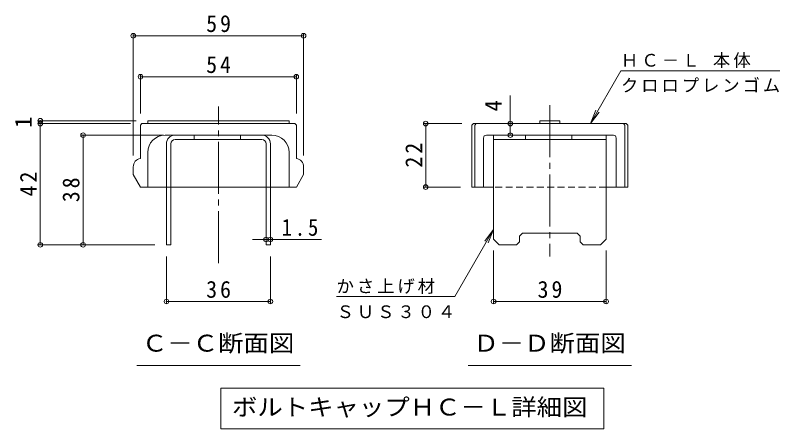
# Model space of a CAD drawing. Units: millimetres on the paper, enlarged 5 times, with parts at other scales. Extents: x -1338 to 1340, y -985 to 867.
# Drawn here: x 678 to 1340, y -838 to -479 of the extents above; entities that cross this region are included whole.
import ezdxf
from ezdxf.enums import TextEntityAlignment as Align

# ---------------------------------------------------------------- set-up
doc = ezdxf.new("R2010")
doc.units = ezdxf.units.MM
doc.header["$LTSCALE"] = 5
doc.header["$PDMODE"] = 32
doc.header["$PDSIZE"] = 4
doc.linetypes.add('CHAIN2', pattern=[12, 9, -1, 1, -1])
doc.linetypes.add('DASHED1', pattern=[1.8, 1.2, -0.6])
for name, color, linetype, lineweight in [('D-4', 7, 'Continuous', 9), ('D-5', 7, 'Continuous', 9), ('D-7', 6, 'Continuous', 5), ('D-8', 4, 'Continuous', 9)]:
    doc.layers.add(name, color=color, linetype=linetype, lineweight=lineweight)
doc.styles.add('ＭＳ ゴシック', font='')
doc.styles.get('ＭＳ ゴシック').set_extended_font_data('MS Gothic')

msp = doc.modelspace()

# ---------------------------------------------------------------- linework, layer by layer
at = {"layer": 'D-4'}
for p, q in [((779.881, -495.569), (779.881, -600.678)), ((927.381, -495.569), (927.381, -600.678)), ((779.881, -497.069), (927.381, -497.069)), ((1175.883, -573.178), (1202.336, -527.359)), ((1339.836, -527.359), (1202.336, -527.359)), ((786.131, -531.055), (786.131, -564.429)), ((786.131, -532.555), (921.131, -532.555)), ((921.131, -531.055), (921.131, -564.428)), ((1106.474, -573.178), (1106.474, -548.902)), ((1175.883, -573.178), (1180.666, -561.63)), ((1175.883, -573.178), (1183.492, -563.261)), ((697.82, -570.678), (782.38, -570.678)), ((697.82, -573.178), (777.381, -573.178)), ((699.32, -573.178), (699.32, -570.678)), ((699.32, -678.178), (699.32, -573.178)), ((1031.671, -573.178), (1064.468, -573.178)), ((1033.171, -573.178), (1033.171, -628.178)), ((1106.474, -583.178), (1106.474, -573.178)), ((734.933, -583.178), (806.13, -583.178)), ((736.433, -678.178), (736.433, -583.178)), ((1031.671, -628.178), (1063.217, -628.178)), ((1091.967, -665.053), (1058.51, -723.004)), ((1091.967, -665.053), (1084.358, -674.97)), ((1091.967, -665.053), (1087.184, -676.602)), ((894.88, -673.595), (883.116, -673.595)), ((894.88, -673.595), (898.63, -673.595)), ((898.63, -673.595), (942.901, -673.595)), ((697.82, -678.178), (798.63, -678.178)), ((808.63, -728.805), (808.63, -688.178)), ((898.63, -728.805), (898.63, -688.178)), ((1091.967, -728.805), (1091.967, -683.178)), ((1189.467, -728.805), (1189.467, -683.178)), ((898.63, -727.305), (808.63, -727.305)), ((956.01, -723.004), (1058.51, -723.004)), ((1189.467, -727.305), (1091.967, -727.305))]:
    msp.add_line(p, q, dxfattribs=at)
for p in [(779.881, -497.069), (927.381, -497.069), (786.131, -532.555), (921.131, -532.555), (699.32, -570.678), (699.32, -573.178), (1033.171, -573.178), (1106.474, -573.178), (736.433, -583.178), (1106.474, -583.178), (1033.171, -628.178), (894.88, -673.595), (898.63, -673.595), (699.32, -678.178), (736.433, -678.178), (808.63, -727.305), (898.63, -727.305), (1091.967, -727.305), (1189.467, -727.305)]:
    msp.add_point(p, dxfattribs=at)
at = {"layer": 'D-5'}
for p, q in [((782.88, -782.635), (924.38, -782.635)), ((1069.967, -782.635), (1211.467, -782.635)), ((855.732, -802.5), (855.732, -837.5)), ((855.732, -802.5), (1187.5, -802.5)), ((1187.5, -802.5), (1187.5, -837.5)), ((855.732, -837.5), (1187.5, -837.5))]:
    msp.add_line(p, q, dxfattribs=at)
at = {"layer": 'D-7', "linetype": 'CHAIN2'}
for p, q in [((853.63, -694.069), (853.63, -558.441)), ((1140.717, -557.311), (1140.717, -688.371))]:
    msp.add_line(p, q, dxfattribs=at)
at = {"layer": 'D-7'}
for p, q in [((786.131, -574.429), (787.381, -573.178)), ((786.131, -574.429), (786.131, -603.283)), ((919.881, -573.178), (787.381, -573.178)), ((792.38, -573.178), (792.38, -570.678)), ((792.38, -570.678), (914.88, -570.678)), ((914.88, -573.178), (914.88, -570.678)), ((1073.217, -574.429), (1074.468, -573.178)), ((1073.217, -574.429), (1073.217, -628.178)), ((1206.967, -573.178), (1074.468, -573.178)), ((1075.717, -574.429), (1076.968, -573.178)), ((1075.717, -574.429), (1075.717, -628.178)), ((1132.084, -570.679), (1132.084, -573.178)), ((1149.351, -570.679), (1132.084, -570.679)), ((1149.351, -570.679), (1149.351, -573.178)), ((1205.717, -574.428), (1204.467, -573.178)), ((1205.717, -574.428), (1205.717, -628.178)), ((1208.217, -574.428), (1206.967, -573.178)), ((1208.217, -574.428), (1208.217, -628.178)), ((807.381, -583.178), (899.88, -583.178)), ((1083.217, -585.679), (1083.217, -628.178)), ((1195.717, -583.178), (1085.717, -583.178)), ((1198.217, -585.679), (1198.217, -628.178)), ((792.38, -598.178), (792.38, -628.178)), ((914.881, -598.178), (914.881, -628.178)), ((779.881, -610.678), (779.881, -617.353)), ((927.38, -610.678), (927.38, -617.353)), ((786.131, -628.178), (779.881, -617.353)), ((921.131, -628.178), (927.38, -617.353)), ((786.131, -628.178), (808.63, -628.178)), ((812.38, -628.178), (894.88, -628.178)), ((898.63, -628.178), (921.131, -628.178)), ((1091.967, -628.178), (1073.217, -628.178)), ((1208.217, -628.178), (1189.467, -628.178))]:
    msp.add_line(p, q, dxfattribs=at)
at = {"layer": 'D-7', "linetype": 'DASHED1'}
for p, q in [((808.63, -628.178), (812.38, -628.178)), ((894.88, -628.178), (898.63, -628.178)), ((1189.467, -628.178), (1091.967, -628.178))]:
    msp.add_line(p, q, dxfattribs=at)
at = {"layer": 'D-7'}
msp.add_lwpolyline([(919.881, -573.178), (921.131, -574.428), (921.131, -603.283)], dxfattribs=at)
for centre, radius, start, end in [((807.381, -598.178), 15, 90, 180), ((899.88, -598.178), 15, 0, 90), ((1085.717, -585.679), 2.5, 90, 180), ((1195.717, -585.679), 2.5, 0, 90), ((787.381, -610.678), 7.5, 99.59386, 180), ((919.881, -610.678), 7.5, 0, 80.40614)]:
    msp.add_arc(centre, radius, start, end, dxfattribs=at)
at = {"layer": 'D-8'}
for p, q in [((816.13, -583.178), (891.13, -583.178)), ((891.13, -586.928), (816.13, -586.928)), ((832.663, -586.928), (832.663, -583.178)), ((872.663, -586.928), (872.663, -583.178)), ((1091.967, -583.178), (1189.467, -583.178)), ((1091.967, -673.178), (1091.967, -583.178)), ((1091.967, -586.928), (1189.467, -586.928)), ((1119.75, -586.928), (1119.75, -583.178)), ((1159.75, -586.928), (1159.75, -583.178)), ((1189.467, -673.178), (1189.467, -583.178)), ((808.63, -590.678), (808.63, -678.178)), ((812.38, -590.678), (812.38, -678.178)), ((894.88, -590.678), (894.88, -678.178)), ((898.63, -590.678), (898.63, -678.178)), ((1116.967, -668.178), (1164.467, -668.178)), ((1091.967, -673.178), (1096.967, -678.178)), ((1189.467, -673.178), (1184.467, -678.178)), ((808.63, -678.178), (812.38, -678.178)), ((898.63, -678.178), (894.88, -678.178)), ((1166.967, -675.678), (1169.467, -678.178)), ((1184.467, -678.178), (1169.467, -678.178))]:
    msp.add_line(p, q, dxfattribs=at)
for points in [[(1114.467, -675.678), (1114.467, -670.678), (1116.967, -668.178)], [(1166.967, -675.678), (1166.967, -670.678), (1164.467, -668.178)], [(1114.467, -675.678), (1111.967, -678.178), (1096.967, -678.178)]]:
    msp.add_lwpolyline(points, dxfattribs=at)
for centre, radius, start, end in [((816.13, -590.678), 7.5, 90, 180), ((816.13, -590.678), 3.75, 90, 180), ((891.13, -590.678), 7.5, 0, 90), ((891.13, -590.678), 3.75, 0, 90)]:
    msp.add_arc(centre, radius, start, end, dxfattribs=at)

# ---------------------------------------------------------------- texts
at = {"layer": 'D-4', "color": 2, "style": 'ＭＳ ゴシック'}
for s, p in [('4', (1103.474, -562.703)), ('1', (696.32, -576.928))]:
    msp.add_text(s, height=14.66, rotation=90, dxfattribs=at).set_placement(p, align=Align.BOTTOM_LEFT)
at = {"layer": 'D-4', "color": 2, "char_height": 14.66, "attachment_point": 7, "style": 'ＭＳ ゴシック'}
for s, insert in [('\\T1.27;\\W0.95;59', (843.006, -494.069)), ('\\T1.27;\\W0.95;54', (843.006, -529.555)), ('\\T1.27;\\W0.9;1.5', (908.41, -670.595)), ('\\T1.27;\\W0.95;36', (843.005, -724.305)), ('\\T1.27;\\W0.95;39', (1130.092, -724.305))]:
    msp.add_mtext(s, dxfattribs=dict(at, insert=insert))
at = {"layer": 'D-4', "char_height": 11, "attachment_point": 7, "style": 'ＭＳ ゴシック'}
for s, insert in [('\\T1.18;ＨＣ－Ｌ\\~本体', (1202.336, -525.03)), ('\\T1.17;クロロプレンゴム', (1202.336, -546.217)), ('\\T1.17;かさ上げ材', (956.01, -720.675)), ('\\T1.17;ＳＵＳ３０４', (956.01, -741.862))]:
    msp.add_mtext(s, dxfattribs=dict(at, insert=insert))
at = {"layer": 'D-4', "color": 2, "char_height": 14.66, "attachment_point": 7, "rotation": 90, "style": 'ＭＳ ゴシック'}
for s, insert in [('\\T1.27;\\W0.95;22', (1030.171, -611.303)), ('\\T1.27;\\W0.95;42', (696.32, -636.303)), ('\\T1.27;\\W0.95;38', (733.433, -641.303))]:
    msp.add_mtext(s, dxfattribs=dict(at, insert=insert))
at = {"layer": 'D-5', "color": 2, "style": 'ＭＳ ゴシック', "width": 1.1}
for s, p in [('Ｃ－Ｃ断面図', (787.38, -775.135)), ('Ｄ－Ｄ断面図', (1074.467, -775.135)), ('ボルトキャップＨＣ－Ｌ詳細図', (865.366, -830.5))]:
    msp.add_text(s, height=14.66, dxfattribs=at).set_placement(p, align=Align.BOTTOM_LEFT)

doc.saveas('drawing.dxf')
